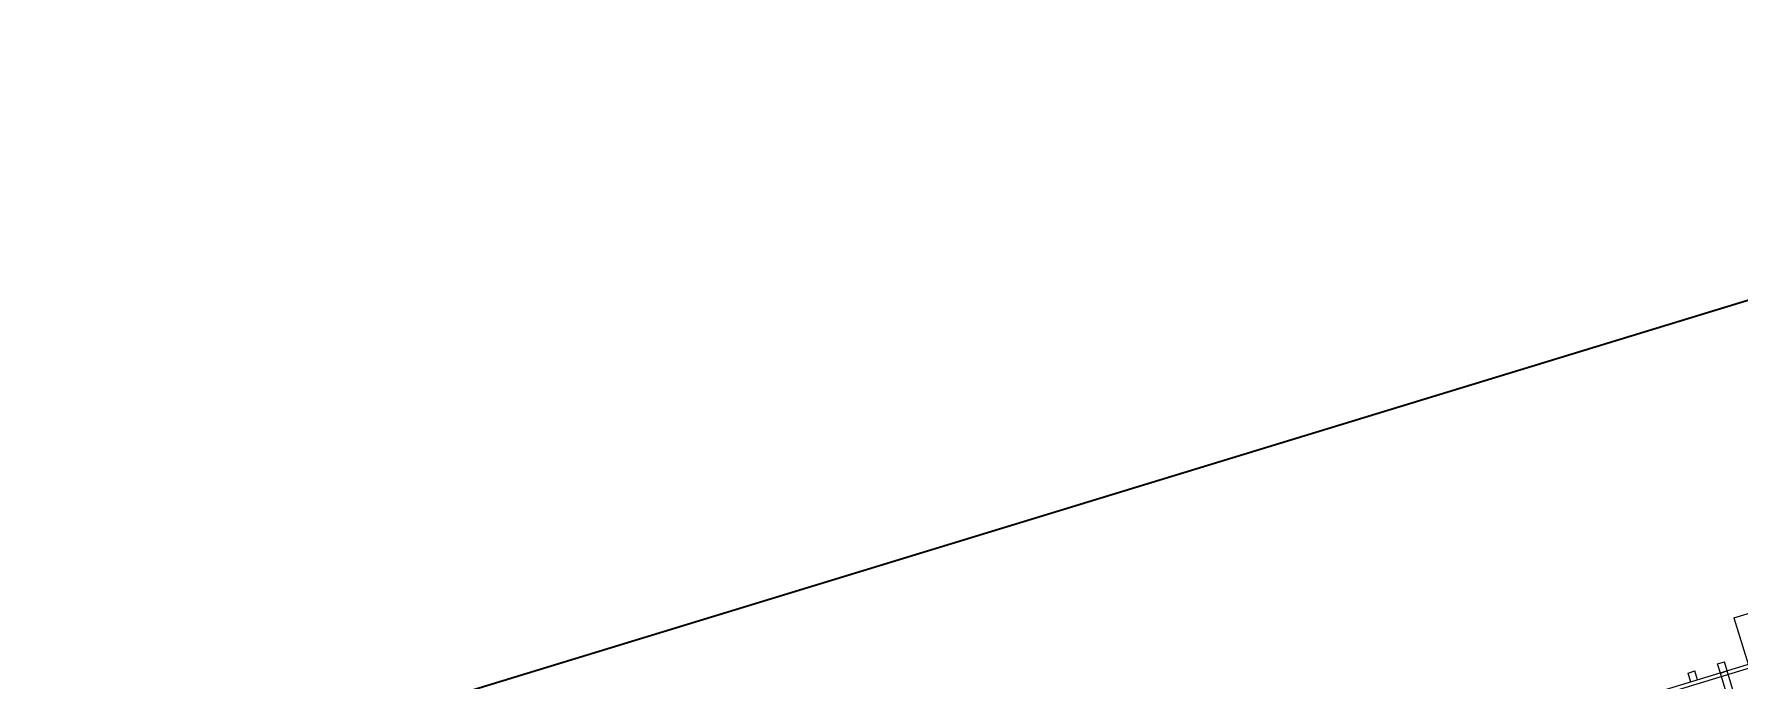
# Model space of a CAD drawing. Header units: millimetres. Extents: x -1970 to 34302, y -65268 to 6837.
# Drawn here: x 22635 to 24566, y 3468 to 4199 of the extents above; entities that cross this region are included whole.
import ezdxf

# ---------------------------------------------------------------- set-up
doc = ezdxf.new("R2010")
doc.units = ezdxf.units.MM
doc.layers.add('COTAS_P', color=1, linetype='Continuous', lineweight=0)
doc.layers.add('lateral_C02', color=7, linetype='Continuous', lineweight=0)
doc.dimstyles.new('R19_100', dxfattribs={"dimtxt": 250, "dimasz": 150, "dimexe": 150, "dimexo": 80, "dimgap": 100, "dimtad": 1, "dimtih": 1, "dimtoh": 1, "dimdsep": 46, "dimcen": 0.09, "dimadec": 0, "dimazin": 0, "dimtfac": 1, "dimtdec": 4, "dimtofl": 0, "dimtmove": 0, "dimatfit": 3, "dimfxl": 1, "dimtolj": 1, "dimtzin": 0, "dimarcsym": 0})

# ---------------------------------------------------------------- blocks, each defined once
blk = doc.blocks.new('*D3')
at = {"layer": 'COTAS_P', "color": 0, "lineweight": -2, "transparency": 16777216}
for p, q in [((25334.8, 3271.6), (25051.3, 4199.2)), ((16158.2, 1324.5), (24951.7, 4011.9)), ((16254.4, 496.5), (15970.9, 1424.2))]:
    blk.add_line(p, q, dxfattribs=at)
at = {"layer": 'COTAS_P', "color": 0, "transparency": 16777216}
for points in [[(24944.4, 4035.8), (24959, 3988), (25095.1, 4055.8)], [(16150.9, 1348.5), (16165.5, 1300.6), (16014.7, 1280.7)]]:
    blk.add_solid(points, dxfattribs=at)
at = {"layer": 'Defpoints', "color": 0, "transparency": 16777216}
for p in [(25095.1, 4055.8), (25358.2, 3195.1), (16277.8, 420)]:
    blk.add_point(p, dxfattribs=at)

msp = doc.modelspace()

# ---------------------------------------------------------------- linework, layer by layer
at = {"layer": 'lateral_C02'}
for p, q in [((24416.833, 3435.431), (24875.874, 3575.718)), ((24418.127, 3431.194), (24877.169, 3571.482)), ((24561.423, 3537.13), (24676.183, 3572.202)), ((24561.423, 3537.13), (24577.497, 3484.531)), ((24509.427, 3474.603), (24517.077, 3476.941)), ((24520.201, 3466.721), (24517.077, 3476.941)), ((24542.899, 3484.832), (24550.549, 3487.171)), ((24546.022, 3474.612), (24542.899, 3484.832)), ((24546.022, 3474.612), (24553.673, 3476.95)), ((24553.673, 3476.95), (24550.549, 3487.171)), ((24562.568, 3447.844), (24553.673, 3476.95)), ((24512.55, 3464.382), (24509.427, 3474.603)), ((24554.917, 3445.506), (24546.022, 3474.612))]:
    msp.add_line(p, q, dxfattribs=at)

# ---------------------------------------------------------------- dimensions: what is measured, and where the dimension line sits
at = {"layer": 'COTAS_P'}
dim = msp.add_aligned_dim(p1=(16277.765, 420), p2=(25358.187, 3195.061), distance=900, text='<> P', dimstyle='R19_100', dxfattribs=at)
dim.commit()
dim.dimension.update_dxf_attribs({"geometry": '*D3', "text_midpoint": (20554.937, 2668.234)})

doc.saveas('drawing.dxf')
